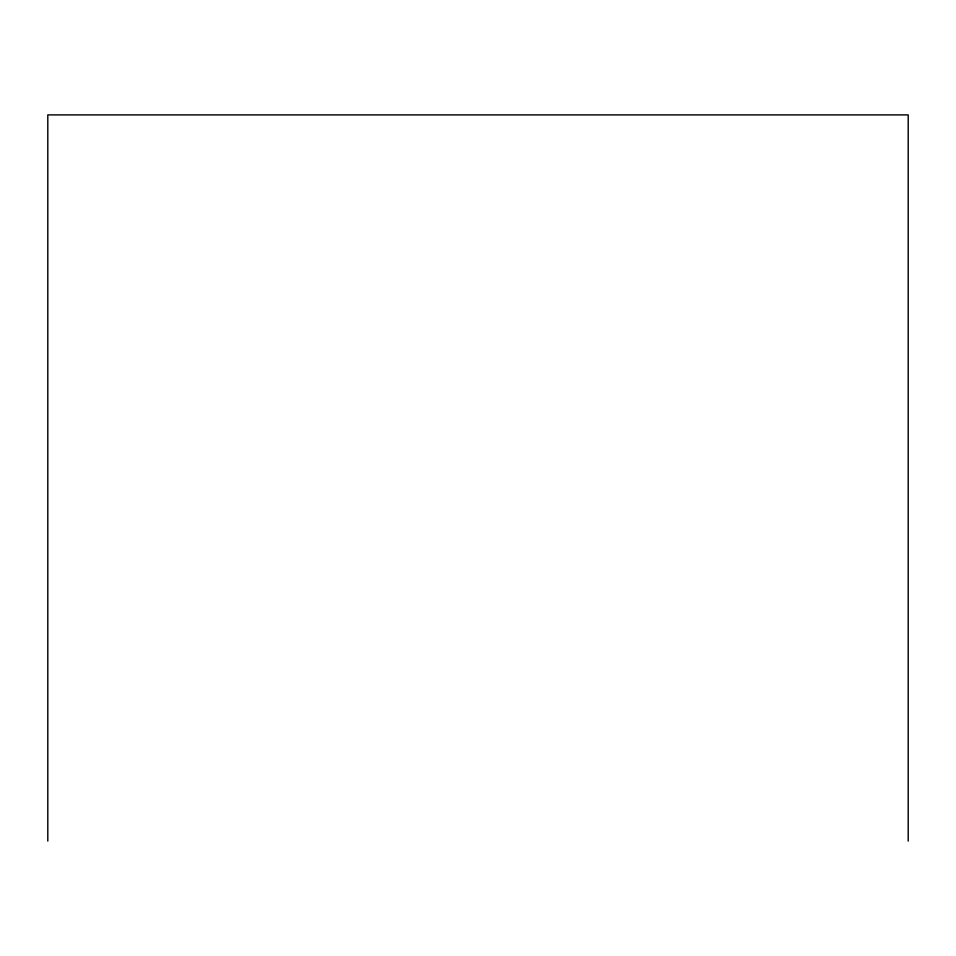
<?xml version="1.0" encoding="UTF-8"?>
<svg xmlns="http://www.w3.org/2000/svg" width="956" height="956" viewBox="0 0 956 956"><rect width="100%" height="100%" fill="white"/><g stroke="black" fill="none" stroke-linecap="round" stroke-linejoin="round"><path stroke-width="1.43" d="M908.2 841.101L908.2 114.899L47.8 114.899L47.8 841.101"/></g></svg>
